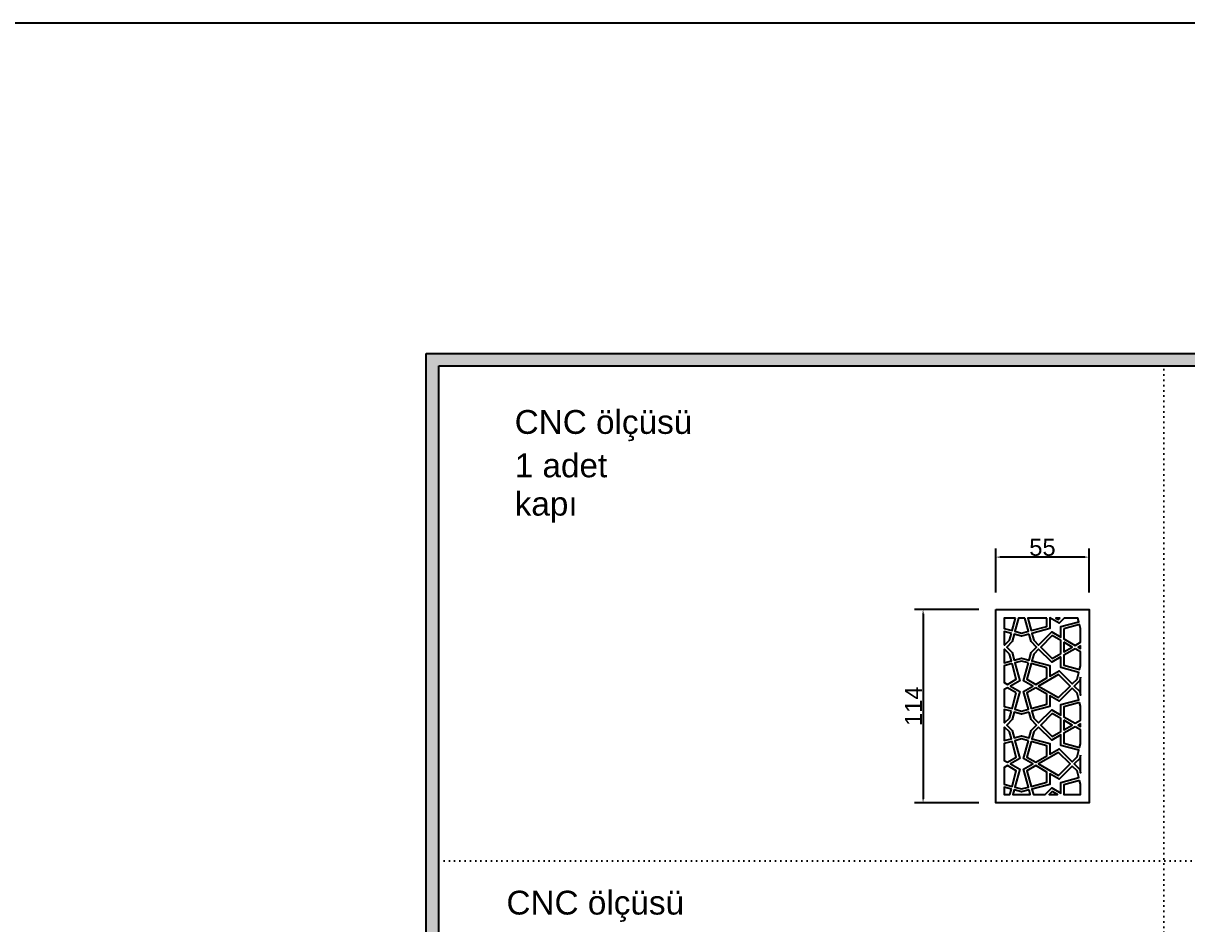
# Model space of a CAD drawing. Header units: metres. Extents: x 7064 to 15770, y 8440 to 11994.
# Drawn here: x 8811 to 9496, y 11463 to 11994 of the extents above; entities that cross this region are included whole.
import ezdxf

# ---------------------------------------------------------------- set-up
doc = ezdxf.new("R2010")
doc.units = ezdxf.units.M
doc.linetypes.add('ACAD_ISO07', pattern=[3, 0, -3])
doc.layers.add('AKM-DUVARLAR', color=6, linetype='Continuous', lineweight=60)
doc.layers.add('mahal liste', color=7, linetype='Continuous', lineweight=25, true_color=0xfa2e43)
doc.styles.get("Standard").update_dxf_attribs({"font": 'arial.ttf'})
doc.dimstyles.new('ISO-25', dxfattribs={"dimtxt": 10, "dimasz": 2.5, "dimexe": 5, "dimexo": 10, "dimtad": 1, "dimtxsty": 'Standard', "dimcen": 2.5, "dimadec": 0, "dimazin": 0, "dimtfac": 1, "dimtmove": 0, "dimatfit": 3, "dimfxl": 1, "dimarcsym": 0})

# ---------------------------------------------------------------- blocks, each defined once
blk = doc.blocks.new('*D283')
at = {"color": 0, "lineweight": -2, "transparency": 16777216}
for p, q in [((9373.93, 11648.37), (9336.09, 11648.37)), ((9341.09, 11645.87), (9341.09, 11536.87)), ((9373.93, 11534.37), (9336.09, 11534.37))]:
    blk.add_line(p, q, dxfattribs=at)
at = {"color": 0, "transparency": 16777216}
for points in [[(9340.67, 11645.87), (9341.5, 11645.87), (9341.09, 11648.37)], [(9340.67, 11536.87), (9341.5, 11536.87), (9341.09, 11534.37)]]:
    blk.add_solid(points, dxfattribs=at)
at = {"layer": 'Defpoints', "color": 0, "transparency": 16777216}
for p in [(9383.93, 11648.37), (9341.09, 11534.37), (9383.93, 11534.37)]:
    blk.add_point(p, dxfattribs=at)
at = {"color": 0, "transparency": 16777216, "insert": (9335.44, 11591.37), "char_height": 10, "attachment_point": 5, "rotation": 90}
blk.add_mtext('114', dxfattribs=at)
blk = doc.blocks.new('*D284')
at = {"color": 0, "lineweight": -2, "transparency": 16777216}
for p, q in [((9383.93, 11658.37), (9383.93, 11684.29)), ((9438.93, 11658.37), (9438.93, 11684.29)), ((9436.43, 11679.29), (9386.43, 11679.29))]:
    blk.add_line(p, q, dxfattribs=at)
at = {"color": 0, "transparency": 16777216}
for points in [[(9386.43, 11679.7), (9386.43, 11678.87), (9383.93, 11679.29)], [(9436.43, 11679.7), (9436.43, 11678.87), (9438.93, 11679.29)]]:
    blk.add_solid(points, dxfattribs=at)
at = {"layer": 'Defpoints', "color": 0, "transparency": 16777216}
for p in [(9383.93, 11679.29), (9383.93, 11648.37), (9438.93, 11648.37)]:
    blk.add_point(p, dxfattribs=at)
at = {"color": 0, "transparency": 16777216, "insert": (9411.43, 11685), "char_height": 10, "attachment_point": 5}
blk.add_mtext('55', dxfattribs=at)

msp = doc.modelspace()

# ---------------------------------------------------------------- hatches: boundary and pattern name
h = msp.add_hatch(color=253)
h.dxf.hatch_style = 1
h.paths.add_polyline_path([(9055.737, 11792.009), (10456.143, 11792.009), (10456.143, 10806.064), (9055.737, 10806.064)], flags=16)
h.paths.add_polyline_path([(9048.324, 11799.422), (10463.556, 11799.422), (10463.556, 10798.651), (9048.324, 10798.651)])

# ---------------------------------------------------------------- linework, layer by layer
at = {"color": 0}
for points in [[(7063.944, 8440.111), (15770.364, 8440.111), (15770.364, 11994.02), (7063.944, 11994.02)], [(9383.928, 11648.365), (9438.928, 11648.365), (9438.928, 11534.365), (9383.928, 11534.365)], [(9395.529, 11643.365), (9388.928, 11643.365), (9388.928, 11637.227), (9393.552, 11635.988)], [(9401.038, 11643.365), (9397.31, 11643.365), (9395.214, 11635.543), (9399.174, 11634.482), (9403.134, 11635.543)], [(9414.068, 11643.365), (9402.819, 11643.365), (9404.795, 11635.988), (9414.068, 11638.473)], [(9424.293, 11643.365), (9421.214, 11640.286), (9415.788, 11643.418), (9415.788, 11637.153), (9405.241, 11634.327), (9406.302, 11630.367), (9409.201, 11627.467), (9416.922, 11635.188), (9422.348, 11632.056), (9422.348, 11638.321), (9432.895, 11641.147), (9432.3, 11643.365)], [(9421.861, 11643.365), (9419.319, 11643.365), (9420.931, 11642.435)], [(9393.107, 11634.327), (9388.928, 11635.447), (9388.928, 11627.686), (9389.147, 11627.467), (9392.046, 11630.367)], [(9424.068, 11637.001), (9424.068, 11631.063), (9430.682, 11627.244), (9433.928, 11629.119), (9433.928, 11637.291), (9433.34, 11639.486)], [(9403.579, 11633.882), (9399.174, 11632.701), (9394.768, 11633.882), (9393.588, 11629.476), (9390.363, 11626.251), (9393.588, 11623.026), (9394.768, 11618.621), (9399.174, 11619.801), (9403.579, 11618.621), (9404.76, 11623.026), (9407.985, 11626.251), (9404.76, 11629.476)], [(9417.205, 11633.039), (9410.417, 11626.251), (9417.205, 11619.463), (9422.348, 11622.433), (9422.348, 11630.07)], [(9424.068, 11629.077), (9424.068, 11623.426), (9428.962, 11626.251)], [(9392.046, 11622.136), (9389.147, 11625.035), (9388.928, 11624.816), (9388.928, 11617.056), (9393.107, 11618.176)], [(9422.348, 11620.447), (9416.922, 11617.314), (9409.201, 11625.035), (9406.302, 11622.136), (9405.241, 11618.176), (9415.788, 11615.35), (9415.788, 11609.084), (9421.214, 11612.217), (9428.935, 11604.496), (9431.834, 11607.395), (9432.895, 11611.355), (9422.348, 11614.181)], [(9430.682, 11625.258), (9424.068, 11621.44), (9424.068, 11615.501), (9433.34, 11613.017), (9433.928, 11615.212), (9433.928, 11623.384)], [(9433.928, 11627.133), (9432.402, 11626.251), (9433.928, 11625.37)], [(9393.552, 11616.514), (9388.928, 11615.275), (9388.928, 11605.408), (9390.894, 11604.273), (9396.037, 11607.242)], [(9403.134, 11616.959), (9399.174, 11618.021), (9395.214, 11616.959), (9398.04, 11606.412), (9392.614, 11603.28), (9398.04, 11600.147), (9395.214, 11589.6), (9399.174, 11588.539), (9403.134, 11589.6), (9400.308, 11600.147), (9405.734, 11603.28), (9400.308, 11606.412)], [(9414.068, 11614.03), (9404.795, 11616.514), (9402.311, 11607.242), (9407.454, 11604.273), (9414.068, 11608.091)], [(9420.931, 11610.068), (9409.174, 11603.28), (9420.931, 11596.492), (9427.718, 11603.28)], [(9433.928, 11608.566), (9433.376, 11606.505), (9430.151, 11603.28), (9433.376, 11600.055), (9433.928, 11597.993)], [(9396.037, 11599.318), (9390.894, 11602.287), (9388.928, 11601.152), (9388.928, 11591.284), (9393.552, 11590.045)], [(9407.454, 11602.287), (9402.311, 11599.318), (9404.795, 11590.045), (9414.068, 11592.53), (9414.068, 11598.468)], [(9428.935, 11602.064), (9421.214, 11594.343), (9415.788, 11597.475), (9415.788, 11591.21), (9405.241, 11588.384), (9406.302, 11584.424), (9409.201, 11581.524), (9416.922, 11589.246), (9422.348, 11586.113), (9422.348, 11592.378), (9432.895, 11595.204), (9431.834, 11599.164)], [(9393.107, 11588.384), (9388.928, 11589.504), (9388.928, 11581.743), (9389.147, 11581.524), (9392.046, 11584.424)], [(9403.579, 11587.939), (9399.174, 11586.758), (9394.768, 11587.939), (9393.588, 11583.533), (9390.363, 11580.308), (9393.588, 11577.083), (9394.768, 11572.678), (9399.174, 11573.858), (9403.579, 11572.678), (9404.76, 11577.083), (9407.985, 11580.308), (9404.76, 11583.533)], [(9433.34, 11593.543), (9424.068, 11591.058), (9424.068, 11585.12), (9430.682, 11581.301), (9433.928, 11583.176), (9433.928, 11591.348)], [(9417.205, 11587.096), (9410.417, 11580.308), (9417.205, 11573.521), (9422.348, 11576.49), (9422.348, 11584.127)], [(9424.068, 11583.134), (9424.068, 11577.483), (9428.962, 11580.308)], [(9433.928, 11581.19), (9432.402, 11580.308), (9433.928, 11579.427)], [(9389.147, 11579.092), (9388.928, 11578.873), (9388.928, 11571.113), (9393.107, 11572.233), (9392.046, 11576.193)], [(9409.201, 11579.092), (9406.302, 11576.193), (9405.241, 11572.233), (9415.788, 11569.407), (9415.788, 11563.141), (9421.214, 11566.274), (9428.935, 11558.553), (9431.834, 11561.452), (9432.895, 11565.412), (9422.348, 11568.238), (9422.348, 11574.504), (9416.922, 11571.371)], [(9430.682, 11579.315), (9424.068, 11575.497), (9424.068, 11569.558), (9433.34, 11567.074), (9433.928, 11569.269), (9433.928, 11577.441)], [(9393.552, 11570.571), (9388.928, 11569.332), (9388.928, 11559.465), (9390.894, 11558.33), (9396.037, 11561.299)], [(9403.134, 11571.016), (9399.174, 11572.078), (9395.214, 11571.016), (9398.04, 11560.469), (9392.614, 11557.337), (9398.04, 11554.204), (9395.214, 11543.657), (9399.174, 11542.596), (9403.134, 11543.657), (9400.308, 11554.204), (9405.734, 11557.337), (9400.308, 11560.469)], [(9404.795, 11570.571), (9402.311, 11561.299), (9407.454, 11558.33), (9414.068, 11562.148), (9414.068, 11568.087)], [(9420.931, 11564.125), (9409.174, 11557.337), (9420.931, 11550.549), (9427.718, 11557.337)], [(9433.928, 11562.623), (9433.376, 11560.562), (9430.151, 11557.337), (9433.376, 11554.112), (9433.928, 11552.05)], [(9390.894, 11556.344), (9388.928, 11555.209), (9388.928, 11545.341), (9393.552, 11544.102), (9396.037, 11553.375)], [(9407.454, 11556.344), (9402.311, 11553.375), (9404.795, 11544.102), (9414.068, 11546.587), (9414.068, 11552.525)], [(9428.935, 11556.121), (9421.214, 11548.4), (9415.788, 11551.532), (9415.788, 11545.267), (9405.241, 11542.441), (9406.065, 11539.365), (9412.985, 11539.365), (9416.922, 11543.303), (9422.348, 11540.17), (9422.348, 11546.435), (9432.895, 11549.261), (9431.834, 11553.221)], [(9433.34, 11547.6), (9424.068, 11545.115), (9424.068, 11539.365), (9433.928, 11539.365), (9433.928, 11545.405)], [(9393.107, 11542.441), (9388.928, 11543.561), (9388.928, 11539.365), (9392.283, 11539.365)], [(9403.579, 11541.996), (9399.174, 11540.815), (9394.768, 11541.996), (9394.064, 11539.365), (9404.284, 11539.365)], [(9417.205, 11541.153), (9415.417, 11539.365), (9420.301, 11539.365)]]:
    msp.add_lwpolyline(points, close=True, dxfattribs=at)
at = {"color": 253}
for points in [[(9048.324, 11799.422), (10463.556, 11799.422), (10463.556, 10798.651), (9048.324, 10798.651)], [(9055.737, 11792.009), (10456.143, 11792.009), (10456.143, 10806.064), (9055.737, 10806.064)]]:
    msp.add_lwpolyline(points, close=True, dxfattribs=at)
at = {"layer": 'mahal liste', "color": 244, "linetype": 'ACAD_ISO07', "true_color": 0x991b1e}
for p, q in [((9482.909, 11789.806), (9482.909, 10847.126)), ((9055.737, 11500.276), (9939.279, 11500.276))]:
    msp.add_line(p, q, dxfattribs=at)

# ---------------------------------------------------------------- texts
at = {"layer": 'AKM-DUVARLAR', "color": 0, "char_height": 14.0453}
for s, width, insert, attachment_point in [('CNC ölçüsü', 174.94207, (9100.414, 11765.993), 1), ('1 adet', 171.09153, (9100.414, 11740.387), 1), ('kapı', 171.09153, (9100.414, 11717.811), 1), ('CNC ölçüsü', 174.94207, (9200.241, 11482.611), 3)]:
    msp.add_mtext_dynamic_manual_height_columns(s, width=width, gutter_width=1.562, heights=[0], dxfattribs=dict(at, insert=insert, attachment_point=attachment_point))

# ---------------------------------------------------------------- dimensions: what is measured, and where the dimension line sits
at = {"color": 0}
for base, p1, p2, angle, picture, middle in [((9383.928, 11679.287), (9438.928, 11648.365), (9383.928, 11648.365), 180, '*D284', (9411.428, 11684.998)), ((9341.086, 11534.365), (9383.928, 11648.365), (9383.928, 11534.365), 90, '*D283', (9335.441, 11591.365))]:
    dim = msp.add_linear_dim(base=base, p1=p1, p2=p2, angle=angle, dimstyle='ISO-25', dxfattribs=at)
    dim.commit()
    dim.dimension.update_dxf_attribs({"geometry": picture, "text_midpoint": middle})

doc.saveas('drawing.dxf')
